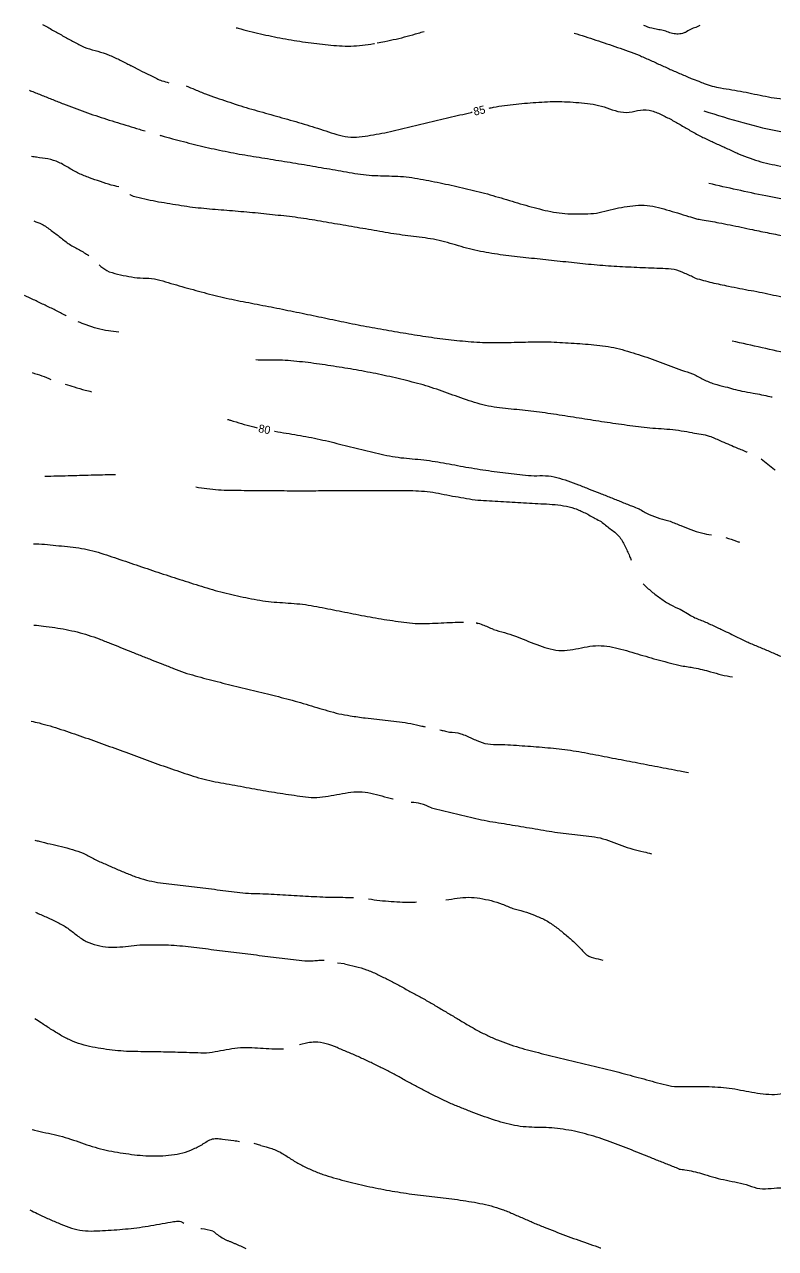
# Model space of a CAD drawing. Extents: x 366044 to 388405, y 4538112 to 4547939.
# Drawn here: x 367996.3 to 368127.5, y 4547313.5 to 4547527.7 of the extents above; entities that cross this region are included whole.
import ezdxf

# ---------------------------------------------------------------- set-up
doc = ezdxf.new("R2010")
doc.units = 0
for name, color, linetype in [('_DOSYADAN_EKLENDI', 7, 'Continuous'), ('Egri_1m', 7, 'Continuous'), ('NADI', 7, 'Continuous'), ('NKOT', 7, 'Continuous')]:
    doc.layers.add(name, color=color, linetype=linetype)

msp = doc.modelspace()

# ---------------------------------------------------------------- linework, layer by layer
at = {"layer": '_DOSYADAN_EKLENDI'}
for points in [[(368115.02, 4547512.54), (368128.75, 4547508.9), (368133.72, 4547508.15), (368147.45, 4547504.85), (368156.78, 4547500.7), (368165.15, 4547496.45)], [(368223.11, 4547468.39), (368212.03, 4547468.21), (368196.82, 4547474.22), (368183.97, 4547479.52), (368170.66, 4547482.89), (368154.83, 4547489.13), (368144.43, 4547493.49), (368125.81, 4547497.69), (368115.87, 4547499.86)], [(368130.71, 4547469.91), (368130.38, 4547469.98), (368119.96, 4547472.28)]]:
    msp.add_spline(points, degree=3, dxfattribs=at)
at = {"layer": 'Egri_1m'}
for p, q in [((368114.3, 4547527.47), (368113.6, 4547527.13)), ((368110.84, 4547425.39), (368112.44, 4547424.42)), ((368075.27, 4547422.91), (368075.46, 4547422.87)), ((368111.95, 4547396.87), (368112.3, 4547396.8)), ((368052.17, 4547363.32), (368050.94, 4547363.44)), ((368045.77, 4547349.5), (368044.32, 4547349.14)), ((368110.96, 4547341.88), (368110.96, 4547341.88)), ((368037.56, 4547331.57), (368036.38, 4547331.88))]:
    msp.add_line(p, q, dxfattribs=at)
for points in [[(368033.23, 4547527.11), (368033.6, 4547527.01), (368035.54, 4547526.52), (368037.49, 4547526.05), (368039.44, 4547525.62), (368041.4, 4547525.23), (368043.37, 4547524.89), (368045.35, 4547524.58), (368047.33, 4547524.32), (368049.32, 4547524.11), (368051.31, 4547523.95), (368053.31, 4547523.9), (368055.31, 4547524.05), (368057.29, 4547524.33), (368057.43, 4547524.36)], [(368113.6, 4547527.13), (368113.59, 4547527.13), (368111.77, 4547526.29), (368111.29, 4547526.12), (368110.79, 4547526.02), (368110.28, 4547525.99), (368109.79, 4547526.04), (368109.31, 4547526.16), (368108.83, 4547526.32), (368108.36, 4547526.49), (368107.88, 4547526.62), (368107.39, 4547526.72), (368106.89, 4547526.8), (368106.4, 4547526.89), (368105.91, 4547527), (368104.51, 4547527.49)], [(368057.88, 4547524.44), (368059.25, 4547524.7), (368061.21, 4547525.13), (368063.15, 4547525.61), (368065.08, 4547526.15), (368066.1, 4547526.45)], [(368092.34, 4547526.17), (368094.23, 4547525.57), (368096.13, 4547524.95), (368098.03, 4547524.31), (368099.92, 4547523.67), (368101.8, 4547523), (368103.67, 4547522.28), (368105.5, 4547521.48), (368107.32, 4547520.65), (368109.14, 4547519.82), (368110.98, 4547519.02), (368112.81, 4547518.23), (368114.12, 4547517.73)], [(368114.12, 4547517.73), (368115.05, 4547517.35), (368117.93, 4547516.58), (368119.91, 4547516.26), (368121.88, 4547515.9), (368123.84, 4547515.5), (368125.8, 4547515.11), (368127.77, 4547514.76), (368129.76, 4547514.65), (368131.76, 4547514.63), (368133.76, 4547514.48), (368135.74, 4547514.17), (368137.7, 4547513.82), (368139.65, 4547513.36), (368141.55, 4547512.73), (368143.39, 4547511.94), (368145.22, 4547511.15), (368147.07, 4547510.38), (368148.34, 4547509.88)], [(367997.13, 4547516.15), (367997.49, 4547516.01), (367999.35, 4547515.27), (368001.2, 4547514.52), (368003.06, 4547513.78), (368004.93, 4547513.06), (368006.81, 4547512.38), (368008.7, 4547511.73), (368010.6, 4547511.11), (368012.51, 4547510.51), (368014.42, 4547509.92), (368016.33, 4547509.34), (368017.33, 4547509.04)], [(368019.89, 4547508.31), (368020.17, 4547508.23), (368022.1, 4547507.69), (368024.03, 4547507.18), (368025.97, 4547506.68), (368027.92, 4547506.22), (368029.87, 4547505.79), (368031.83, 4547505.39), (368033.8, 4547505.01), (368035.77, 4547504.68), (368037.74, 4547504.36), (368039.72, 4547504.04), (368041.69, 4547503.72), (368043.66, 4547503.4), (368045.64, 4547503.07), (368047.61, 4547502.73), (368049.58, 4547502.39), (368051.55, 4547502.04), (368053.52, 4547501.7), (368055.5, 4547501.4), (368057.49, 4547501.25), (368059.49, 4547501.18), (368061.49, 4547501.11), (368063.48, 4547500.96), (368065.46, 4547500.63), (368067.42, 4547500.26), (368069.38, 4547499.86), (368071.34, 4547499.44), (368073.29, 4547499), (368075.23, 4547498.53), (368077.17, 4547498.02), (368079.09, 4547497.46), (368081.01, 4547496.9), (368082.92, 4547496.32), (368084.84, 4547495.77), (368086.78, 4547495.27), (368088.74, 4547494.85), (368090.72, 4547494.6), (368092.72, 4547494.52), (368094.72, 4547494.57), (368096.71, 4547494.76), (368098.64, 4547495.27), (368100.6, 4547495.67), (368102.58, 4547495.96), (368104.58, 4547496.04), (368106.56, 4547495.76), (368108.5, 4547495.26), (368110.42, 4547494.69), (368112.32, 4547494.1), (368113.69, 4547493.66)], [(368012.74, 4547499.28), (368011.41, 4547499.58), (368009.51, 4547500.19), (368007.62, 4547500.85), (368005.77, 4547501.61), (368004.02, 4547502.57), (368002.27, 4547503.54), (368000.36, 4547504.14), (367998.38, 4547504.43), (367997.45, 4547504.55)], [(368113.5, 4547483.3), (368111.68, 4547484.13), (368109.8, 4547484.81), (368107.81, 4547484.96), (368105.81, 4547485.04), (368103.81, 4547485.12), (368101.81, 4547485.22), (368099.81, 4547485.31), (368097.82, 4547485.45), (368095.83, 4547485.61), (368093.84, 4547485.81), (368091.85, 4547486.01), (368089.86, 4547486.23), (368087.87, 4547486.44), (368085.88, 4547486.65), (368083.89, 4547486.86), (368081.9, 4547487.09), (368079.92, 4547487.33), (368077.94, 4547487.63), (368075.97, 4547487.98), (368074.02, 4547488.41), (368072.09, 4547488.96), (368070.17, 4547489.5), (368068.23, 4547490), (368066.26, 4547490.32), (368064.27, 4547490.58), (368062.29, 4547490.83), (368060.31, 4547491.13), (368058.34, 4547491.47), (368056.37, 4547491.81), (368054.4, 4547492.15), (368052.43, 4547492.49), (368050.46, 4547492.82), (368048.48, 4547493.16), (368046.51, 4547493.49), (368044.54, 4547493.8), (368042.55, 4547494.06), (368040.57, 4547494.28), (368038.58, 4547494.49), (368036.59, 4547494.69), (368034.59, 4547494.87), (368032.6, 4547495.04), (368030.61, 4547495.2), (368028.61, 4547495.37), (368026.62, 4547495.56), (368024.64, 4547495.8), (368022.66, 4547496.12), (368020.69, 4547496.45), (368018.72, 4547496.79), (368016.77, 4547497.22), (368014.85, 4547497.79), (368014.65, 4547497.89)], [(367997.87, 4547493.29), (367999.27, 4547492.74), (368000.93, 4547491.63), (368002.53, 4547490.42), (368004.12, 4547489.21), (368005.86, 4547488.23), (368007.52, 4547487.24)], [(368113.69, 4547493.66), (368114.68, 4547493.51), (368117.63, 4547492.98), (368119.59, 4547492.6), (368121.55, 4547492.2), (368123.51, 4547491.78), (368126.44, 4547491.18), (368129.38, 4547490.58), (368131.35, 4547490.19), (368133.33, 4547489.94), (368135.32, 4547489.78), (368137.31, 4547489.56), (368139.28, 4547489.2), (368139.95, 4547489.07)], [(368009.29, 4547485.6), (368010.63, 4547484.63), (368012.53, 4547484), (368014.49, 4547483.59), (368016.47, 4547483.32), (368018.47, 4547483.23), (368020.42, 4547482.81), (368022.34, 4547482.24), (368024.26, 4547481.68), (368026.19, 4547481.15), (368028.12, 4547480.63), (368030.06, 4547480.13), (368032.01, 4547479.69), (368033.97, 4547479.29), (368035.93, 4547478.91), (368037.9, 4547478.53), (368039.86, 4547478.15), (368041.82, 4547477.76), (368043.78, 4547477.36), (368045.74, 4547476.95), (368047.7, 4547476.55), (368049.65, 4547476.14), (368051.61, 4547475.73), (368053.57, 4547475.32), (368055.53, 4547474.94), (368057.5, 4547474.58), (368059.47, 4547474.23), (368061.44, 4547473.89), (368063.41, 4547473.56), (368065.39, 4547473.24), (368067.37, 4547472.94), (368069.35, 4547472.68), (368071.34, 4547472.45), (368073.33, 4547472.26), (368075.32, 4547472.11), (368077.32, 4547472.02), (368079.32, 4547472.02), (368081.32, 4547472.06), (368083.32, 4547472.1), (368085.32, 4547472.15), (368087.32, 4547472.15), (368089.32, 4547472.08), (368091.31, 4547471.97), (368093.31, 4547471.83), (368095.3, 4547471.67), (368097.29, 4547471.46), (368099.27, 4547471.15), (368101.2, 4547470.65), (368103.12, 4547470.08), (368105.02, 4547469.44), (368106.89, 4547468.74), (368108.77, 4547468.05), (368110.65, 4547467.37), (368112.54, 4547466.72), (368113.2, 4547466.49)], [(368113.5, 4547483.3), (368116.4, 4547482.52), (368119.33, 4547481.89), (368121.29, 4547481.49), (368123.26, 4547481.13), (368125.22, 4547480.77), (368127.18, 4547480.34), (368129.12, 4547479.86), (368131.02, 4547479.23), (368132.96, 4547478.74), (368134.91, 4547478.3), (368134.99, 4547478.3)], [(368003.53, 4547476.7), (368003.41, 4547476.76), (368001.64, 4547477.68), (367999.84, 4547478.55), (367998.04, 4547479.42), (367996.25, 4547480.25)], [(368012.73, 4547473.83), (368010.91, 4547474.07), (368008.96, 4547474.49), (368007.05, 4547475.1), (368005.66, 4547475.65)], [(368113.01, 4547456.22), (368111.04, 4547456.55), (368109.06, 4547456.8), (368107.06, 4547456.94), (368105.07, 4547457.09), (368103.08, 4547457.34), (368101.1, 4547457.61), (368099.12, 4547457.89), (368097.14, 4547458.18), (368095.16, 4547458.48), (368093.19, 4547458.79), (368091.21, 4547459.1), (368089.24, 4547459.41), (368087.26, 4547459.71), (368085.28, 4547459.99), (368083.29, 4547460.19), (368081.3, 4547460.39), (368079.31, 4547460.59), (368077.34, 4547460.92), (368075.39, 4547461.4), (368073.49, 4547462.01), (368071.6, 4547462.68), (368069.72, 4547463.34), (368067.83, 4547464.01), (368065.93, 4547464.62), (368063.99, 4547465.12), (368062.05, 4547465.6), (368060.1, 4547466.06), (368058.15, 4547466.49), (368056.19, 4547466.87), (368054.22, 4547467.23), (368052.25, 4547467.57), (368050.27, 4547467.88), (368048.29, 4547468.18), (368046.31, 4547468.45), (368044.33, 4547468.68), (368042.33, 4547468.87), (368040.34, 4547468.93), (368038.34, 4547468.92), (368036.68, 4547468.99)], [(368113.2, 4547466.49), (368114.96, 4547465.55), (368116.82, 4547464.81), (368118.75, 4547464.29), (368121.65, 4547463.54), (368123.62, 4547463.18), (368126.56, 4547462.58), (368126.93, 4547462.5)], [(368113.02, 4547456.22), (368115.96, 4547455.67), (368117.8, 4547454.89), (368120.56, 4547453.71), (368122.4, 4547452.93), (368122.58, 4547452.85)], [(368125, 4547451.69), (368127.34, 4547449.82), (368127.47, 4547449.72)], [(367999.78, 4547448.64), (368000.88, 4547448.67), (368002.88, 4547448.72), (368004.88, 4547448.77), (368006.88, 4547448.83), (368008.88, 4547448.88), (368010.88, 4547448.94), (368012.14, 4547448.96)], [(368026.19, 4547446.77), (368026.67, 4547446.69), (368028.65, 4547446.41), (368030.65, 4547446.25), (368032.65, 4547446.19), (368034.65, 4547446.17), (368036.65, 4547446.14), (368038.65, 4547446.12), (368040.65, 4547446.12), (368042.65, 4547446.11), (368044.65, 4547446.11), (368046.65, 4547446.11), (368048.65, 4547446.12), (368050.65, 4547446.13), (368052.65, 4547446.14), (368054.65, 4547446.15), (368056.65, 4547446.16), (368058.65, 4547446.16), (368060.65, 4547446.16), (368062.65, 4547446.14), (368064.65, 4547446.11), (368066.64, 4547445.95), (368068.62, 4547445.66), (368070.58, 4547445.27), (368072.55, 4547444.92), (368074.52, 4547444.59), (368076.51, 4547444.4), (368078.51, 4547444.28), (368080.51, 4547444.16), (368082.5, 4547444.06), (368084.5, 4547443.95), (368086.5, 4547443.83), (368088.5, 4547443.72), (368090.48, 4547443.48), (368092.42, 4547442.99), (368094.26, 4547442.21), (368096.02, 4547441.25), (368097.05, 4547440.7)], [(368097.05, 4547440.7), (368098.62, 4547439.46), (368100.14, 4547438.16), (368101.19, 4547436.46), (368102.02, 4547434.64), (368102.29, 4547433.94)], [(367997.85, 4547436.82), (367998.27, 4547436.81), (368000.26, 4547436.69), (368002.25, 4547436.49), (368004.24, 4547436.28), (368006.22, 4547436.02), (368008.18, 4547435.61), (368010.1, 4547435.02), (368011.99, 4547434.4), (368013.89, 4547433.75), (368015.78, 4547433.11), (368017.68, 4547432.47), (368019.57, 4547431.84), (368021.47, 4547431.21), (368023.38, 4547430.59), (368025.28, 4547429.99), (368027.19, 4547429.39), (368029.1, 4547428.81), (368031.03, 4547428.28), (368032.98, 4547427.82), (368034.94, 4547427.4), (368036.9, 4547427.03), (368038.88, 4547426.73), (368040.87, 4547426.56), (368042.87, 4547426.41), (368044.86, 4547426.24), (368046.84, 4547425.93), (368048.8, 4547425.55), (368050.76, 4547425.16), (368052.72, 4547424.77), (368054.69, 4547424.39), (368056.65, 4547424.02), (368058.62, 4547423.68), (368060.6, 4547423.37), (368062.58, 4547423.09), (368064.57, 4547422.88), (368066.57, 4547422.86), (368068.56, 4547422.96), (368070.56, 4547423.04), (368072.56, 4547423.12), (368072.99, 4547423.13)], [(368104.39, 4547429.83), (368105.86, 4547428.47), (368107.46, 4547427.26), (368109.14, 4547426.17), (368110.84, 4547425.39)], [(368112.44, 4547424.42), (368113.42, 4547423.89), (368115.27, 4547423.13), (368117.09, 4547422.29), (368118.9, 4547421.44), (368121.59, 4547420.12), (368123.41, 4547419.29), (368125.26, 4547418.52), (368127.1, 4547417.73), (368128.93, 4547416.93), (368130.74, 4547416.08), (368132.58, 4547415.3), (368134.39, 4547414.43), (368136.36, 4547414.12), (368137.68, 4547414.14)], [(367997.91, 4547422.6), (367999.57, 4547422.42), (368001.56, 4547422.16), (368003.53, 4547421.82), (368005.48, 4547421.39), (368007.4, 4547420.84), (368009.29, 4547420.17), (368011.15, 4547419.43), (368013.01, 4547418.7), (368014.86, 4547417.96), (368016.72, 4547417.22), (368018.58, 4547416.48), (368020.44, 4547415.75), (368022.31, 4547415.02), (368024.18, 4547414.31), (368026.09, 4547413.73), (368028.02, 4547413.21), (368029.96, 4547412.71), (368031.9, 4547412.22), (368033.84, 4547411.75), (368035.78, 4547411.27), (368037.73, 4547410.8), (368039.67, 4547410.33), (368041.61, 4547409.83), (368043.54, 4547409.31), (368045.46, 4547408.74), (368047.37, 4547408.17), (368049.29, 4547407.61), (368051.22, 4547407.09), (368053.19, 4547406.73), (368055.83, 4547406.35)], [(368078.22, 4547421.82), (368076.38, 4547422.6), (368075.29, 4547422.99)], [(368078.22, 4547421.82), (368080.15, 4547421.28), (368082.05, 4547420.65), (368083.91, 4547419.93), (368085.78, 4547419.21), (368087.67, 4547418.55), (368089.63, 4547418.17), (368091.63, 4547418.27), (368093.6, 4547418.61), (368095.57, 4547418.95), (368097.57, 4547418.95), (368099.55, 4547418.64), (368101.48, 4547418.13), (368103.4, 4547417.56), (368105.31, 4547416.99), (368107.24, 4547416.45), (368109.17, 4547415.95), (368111.12, 4547415.49), (368112.28, 4547415.29)], [(368112.28, 4547415.29), (368113.27, 4547415.12), (368116.18, 4547414.44), (368118.11, 4547413.9), (368120, 4547413.52)], [(367997.44, 4547405.78), (367998.79, 4547405.47), (368000.72, 4547404.95), (368002.63, 4547404.35), (368004.52, 4547403.71), (368006.41, 4547403.06), (368008.3, 4547402.39), (368010.18, 4547401.72), (368012.06, 4547401.04), (368013.94, 4547400.35), (368015.82, 4547399.66), (368017.7, 4547398.97), (368019.58, 4547398.28), (368021.46, 4547397.62), (368023.35, 4547396.97), (368025.25, 4547396.34), (368027.17, 4547395.76), (368029.11, 4547395.28), (368031.07, 4547394.92), (368033.04, 4547394.57), (368035.01, 4547394.21), (368036.98, 4547393.85), (368038.95, 4547393.51), (368040.92, 4547393.19), (368042.9, 4547392.89), (368044.88, 4547392.61), (368046.87, 4547392.41), (368048.86, 4547392.61), (368050.83, 4547392.95), (368052.81, 4547393.28), (368054.8, 4547393.45), (368056.78, 4547393.19), (368058.72, 4547392.7), (368060.66, 4547392.21), (368060.7, 4547392.2)], [(368055.83, 4547406.35), (368057.82, 4547406.13), (368059.81, 4547405.91), (368061.8, 4547405.68), (368063.77, 4547405.36), (368065.73, 4547404.94), (368066.26, 4547404.82)], [(368068.88, 4547404.25), (368069.64, 4547404.09), (368070.53, 4547403.89)], [(368070.53, 4547403.89), (368072.51, 4547403.6), (368073.5, 4547403.22)], [(368073.5, 4547403.22), (368075.32, 4547402.4), (368077.23, 4547401.8), (368079.23, 4547401.71), (368081.23, 4547401.62), (368083.22, 4547401.5), (368085.22, 4547401.36), (368087.21, 4547401.19), (368089.2, 4547401.01), (368091.19, 4547400.77), (368093.17, 4547400.46), (368095.13, 4547400.1), (368097.1, 4547399.72), (368099.06, 4547399.34), (368101.02, 4547398.96), (368102.99, 4547398.59), (368104.95, 4547398.21), (368106.92, 4547397.83), (368108.88, 4547397.46), (368110.84, 4547397.08), (368111.95, 4547396.87)], [(368067.37, 4547390.62), (368065.51, 4547391.34), (368063.87, 4547391.58)], [(368067.37, 4547390.62), (368069.32, 4547390.15), (368071.27, 4547389.69), (368073.21, 4547389.23), (368075.16, 4547388.77), (368077.11, 4547388.35), (368079.08, 4547388.01), (368081.06, 4547387.7), (368083.03, 4547387.37), (368085.01, 4547387.04), (368086.98, 4547386.71), (368088.95, 4547386.39), (368090.93, 4547386.12), (368092.92, 4547385.89), (368094.91, 4547385.67), (368096.88, 4547385.35), (368098.79, 4547384.75), (368100.66, 4547384.04), (368102.56, 4547383.41), (368104.5, 4547382.92), (368105.83, 4547382.6)], [(367998.15, 4547372.38), (367998.44, 4547372.25), (368000.26, 4547371.44), (368002.07, 4547370.58), (368003.8, 4547369.57), (368005.39, 4547368.35), (368007.06, 4547367.26), (368008.94, 4547366.59), (368010.92, 4547366.27), (368012.92, 4547366.29), (368014.91, 4547366.49), (368016.9, 4547366.66), (368018.9, 4547366.68), (368020.9, 4547366.65), (368022.9, 4547366.55), (368024.89, 4547366.34), (368026.87, 4547366.11), (368028.86, 4547365.87), (368030.85, 4547365.63), (368032.83, 4547365.39), (368034.82, 4547365.14), (368036.8, 4547364.88), (368038.78, 4547364.62), (368040.77, 4547364.37), (368042.75, 4547364.13), (368044.74, 4547363.91), (368046.74, 4547363.88), (368047.21, 4547363.91), (368047.68, 4547363.96), (368048.62, 4547363.98)], [(368052.17, 4547363.32), (368054.12, 4547362.87), (368056.04, 4547362.31), (368057.87, 4547361.52), (368059.67, 4547360.63), (368061.44, 4547359.71), (368063.2, 4547358.75), (368064.95, 4547357.79), (368066.7, 4547356.82), (368068.43, 4547355.81), (368070.15, 4547354.79), (368071.86, 4547353.77), (368073.58, 4547352.74), (368075.32, 4547351.75), (368077.1, 4547350.84), (368078.93, 4547350.03), (368080.8, 4547349.33), (368082.71, 4547348.71), (368084.63, 4547348.17), (368086.57, 4547347.67), (368088.51, 4547347.19), (368090.45, 4547346.73), (368092.4, 4547346.26), (368094.34, 4547345.79), (368096.29, 4547345.32), (368098.23, 4547344.85), (368100.17, 4547344.36), (368102.1, 4547343.84), (368104.03, 4547343.32), (368105.96, 4547342.79), (368107.9, 4547342.28), (368109.86, 4547341.89), (368110.96, 4547341.88)], [(368041.54, 4547348.38), (368039.99, 4547348.4), (368037.99, 4547348.51), (368036, 4547348.63), (368034, 4547348.63), (368032.01, 4547348.37), (368030.05, 4547348.01), (368028.07, 4547347.73), (368026.07, 4547347.76), (368024.07, 4547347.81), (368022.07, 4547347.87), (368020.07, 4547347.91), (368018.07, 4547347.94), (368016.07, 4547347.97), (368014.07, 4547348.02), (368012.08, 4547348.18), (368010.09, 4547348.44), (368008.12, 4547348.78), (368006.18, 4547349.27), (368004.31, 4547349.97), (368002.53, 4547350.88), (368000.82, 4547351.93), (367999.15, 4547353.02), (367998.08, 4547353.71)], [(368110.7, 4547327.44), (368108.84, 4547328.18), (368106.98, 4547328.92), (368105.12, 4547329.67), (368103.26, 4547330.4), (368101.4, 4547331.13), (368099.54, 4547331.85), (368097.66, 4547332.56), (368095.76, 4547333.16), (368093.83, 4547333.71), (368091.88, 4547334.15), (368089.91, 4547334.46), (368087.92, 4547334.65), (368085.92, 4547334.71), (368083.92, 4547334.79), (368081.93, 4547335.05), (368079.99, 4547335.51), (368078.08, 4547336.1), (368076.19, 4547336.76), (368074.32, 4547337.46), (368072.46, 4547338.2), (368070.61, 4547338.97), (368068.8, 4547339.82), (368067.01, 4547340.71), (368065.24, 4547341.64), (368063.48, 4547342.59), (368061.72, 4547343.54), (368059.96, 4547344.48), (368058.17, 4547345.39), (368056.37, 4547346.26), (368054.56, 4547347.1), (368052.72, 4547347.9), (368050.88, 4547348.67), (368049, 4547349.36), (368047.02, 4547349.63), (368045.77, 4547349.5)], [(368110.96, 4547341.88), (368111.96, 4547341.88), (368114.96, 4547341.89), (368116.95, 4547341.8), (368118.95, 4547341.66), (368120.92, 4547341.35), (368122.89, 4547340.97), (368124.87, 4547340.66), (368126.86, 4547340.49), (368128.85, 4547340.64), (368130.78, 4547341.17), (368132.15, 4547341.6)], [(367997.61, 4547334.37), (367998.02, 4547334.26), (367999.96, 4547333.79), (368001.91, 4547333.36), (368003.84, 4547332.81), (368005.74, 4547332.18), (368007.63, 4547331.54), (368009.55, 4547330.98), (368011.5, 4547330.55), (368013.48, 4547330.22), (368015.46, 4547329.94), (368017.45, 4547329.77), (368019.45, 4547329.73), (368021.45, 4547329.84), (368023.43, 4547330.14), (368025.32, 4547330.76), (368027.13, 4547331.63), (368027.56, 4547331.88), (368027.97, 4547332.16), (368028.86, 4547332.63), (368029.35, 4547332.74), (368029.86, 4547332.76), (368030.86, 4547332.67), (368032.84, 4547332.43), (368033.86, 4547332.26)], [(368037.56, 4547331.57), (368039.47, 4547331), (368041.3, 4547330.18), (368042.98, 4547329.1), (368044.71, 4547328.1), (368046.52, 4547327.24), (368048.38, 4547326.5), (368050.29, 4547325.91), (368052.22, 4547325.38), (368054.16, 4547324.9), (368056.11, 4547324.45), (368058.06, 4547324.04), (368060.03, 4547323.67), (368062, 4547323.34), (368063.98, 4547323.05), (368065.97, 4547322.81), (368067.95, 4547322.58), (368069.94, 4547322.35), (368071.92, 4547322.08), (368073.9, 4547321.78), (368075.87, 4547321.43), (368077.82, 4547320.98), (368079.72, 4547320.37), (368081.58, 4547319.63), (368083.42, 4547318.83), (368085.25, 4547318.03), (368087.1, 4547317.27), (368088.96, 4547316.54), (368090.83, 4547315.82), (368092.7, 4547315.14), (368094.59, 4547314.46), (368096.48, 4547313.81), (368096.98, 4547313.63)], [(368110.7, 4547327.44), (368111.69, 4547327.31), (368114.61, 4547326.64), (368116.52, 4547326.06), (368118.46, 4547325.58), (368120.42, 4547325.17), (368122.37, 4547324.73), (368124.27, 4547324.11), (368126.27, 4547324.01), (368128.26, 4547324.14), (368130.26, 4547323.98), (368132.26, 4547323.89), (368134.26, 4547323.88), (368136.25, 4547323.95), (368138.24, 4547324.22), (368140.23, 4547324.32), (368142.23, 4547324.31), (368144.23, 4547324.29), (368146.22, 4547324.52), (368148.22, 4547324.63), (368150.22, 4547324.71), (368152.22, 4547324.75), (368154.21, 4547324.64), (368156.19, 4547324.32), (368158.15, 4547323.93), (368160.12, 4547323.57), (368162.09, 4547323.23), (368164.04, 4547322.82), (368166.01, 4547322.43), (368167.98, 4547322.1), (368169.94, 4547321.69), (368171.9, 4547321.33), (368173.66, 4547320.95)], [(367997.2, 4547320.29), (367998.47, 4547319.65), (368000.28, 4547318.8), (368002.12, 4547318), (368003.98, 4547317.28), (368005.91, 4547316.74), (368007.9, 4547316.59), (368009.9, 4547316.66), (368011.9, 4547316.78), (368013.89, 4547316.95), (368015.88, 4547317.17), (368017.86, 4547317.45), (368019.83, 4547317.81), (368021.8, 4547318.14), (368022.31, 4547318.23), (368022.83, 4547318.31), (368023.8, 4547318.15), (368024.09, 4547317.99)], [(368029.18, 4547316.57), (368027.22, 4547316.99), (368027.1, 4547317)], [(368029.18, 4547316.57), (368030.81, 4547315.41), (368031.24, 4547315.16), (368031.69, 4547314.96), (368032.16, 4547314.78), (368032.4, 4547314.68), (368032.63, 4547314.59), (368033.09, 4547314.38), (368033.54, 4547314.18), (368034.45, 4547313.77), (368034.96, 4547313.53)]]:
    msp.add_spline(points, degree=3, dxfattribs=at)
at = {"layer": 'NADI'}
for p, q in [((368016.56, 4547519.58), (368014.9, 4547520.45)), ((368016.56, 4547519.58), (368018.47, 4547518.66)), ((368096.55, 4547364.21), (368097.33, 4547363.99))]:
    msp.add_line(p, q, dxfattribs=at)
for points in [[(367999.42, 4547527.67), (367999.65, 4547527.55), (368001.39, 4547526.57), (368003.14, 4547525.59), (368004.89, 4547524.63), (368006.68, 4547523.73), (368008.58, 4547523.12), (368010.5, 4547522.53), (368012.33, 4547521.74), (368014.12, 4547520.85), (368014.9, 4547520.45)], [(368018.47, 4547518.66), (368020.28, 4547517.82), (368021.51, 4547517.49)], [(368024.51, 4547516.93), (368026.05, 4547516.29), (368027.9, 4547515.52), (368029.79, 4547514.85), (368031.68, 4547514.21), (368033.58, 4547513.58), (368035.49, 4547512.99), (368037.41, 4547512.45), (368039.34, 4547511.9), (368041.26, 4547511.36), (368043.19, 4547510.81), (368045.11, 4547510.25), (368047.02, 4547509.67), (368048.92, 4547509.05), (368050.83, 4547508.44), (368052.78, 4547508.01), (368054.78, 4547508.02), (368056.76, 4547508.29), (368058.73, 4547508.64), (368060.69, 4547509.05), (368062.64, 4547509.51), (368064.58, 4547509.98), (368066.53, 4547510.44), (368068.47, 4547510.91), (368070.42, 4547511.37), (368072.36, 4547511.84), (368074.31, 4547512.29), (368074.49, 4547512.34)], [(368077.5, 4547513.02), (368078.21, 4547513.18), (368080.18, 4547513.51), (368082.17, 4547513.74), (368084.16, 4547513.93), (368086.16, 4547514.07), (368088.15, 4547514.17), (368090.15, 4547514.17), (368092.15, 4547514.08), (368094.14, 4547513.9), (368096.12, 4547513.62), (368098.05, 4547513.08), (368099.96, 4547512.47), (368101.95, 4547512.32), (368103.92, 4547512.69), (368105.91, 4547512.56), (368107.77, 4547511.81), (368109.55, 4547510.9), (368111.28, 4547509.9), (368113.01, 4547508.9), (368113.95, 4547508.36)], [(368113.95, 4547508.35), (368115.75, 4547507.5), (368117.56, 4547506.65), (368119.38, 4547505.83), (368121.2, 4547504.99), (368123.07, 4547504.28), (368124.97, 4547503.65), (368126.92, 4547503.2), (368128.88, 4547502.81), (368130.85, 4547502.46), (368132.82, 4547502.12), (368134.78, 4547501.72), (368136.74, 4547501.34), (368138.72, 4547501.01), (368140.71, 4547500.91), (368142.69, 4547500.62), (368144.67, 4547500.32), (368144.82, 4547500.3)], [(367997.58, 4547466.76), (367999.29, 4547466.22), (368000.88, 4547465.57)], [(368003.36, 4547464.74), (368004.95, 4547464.25), (368006.87, 4547463.7), (368007.96, 4547463.43)], [(368031.76, 4547458.58), (368032.28, 4547458.42), (368034.19, 4547457.84), (368036.12, 4547457.32), (368036.94, 4547457.12)], [(368039.95, 4547456.53), (368040.04, 4547456.51), (368042.01, 4547456.18), (368043.98, 4547455.84), (368045.95, 4547455.49), (368047.91, 4547455.08), (368049.86, 4547454.63), (368051.8, 4547454.14), (368053.74, 4547453.65), (368055.68, 4547453.17), (368057.63, 4547452.72), (368059.58, 4547452.29), (368061.55, 4547451.95), (368063.54, 4547451.73), (368065.53, 4547451.55), (368067.52, 4547451.3), (368069.49, 4547450.97), (368071.46, 4547450.61), (368073.42, 4547450.25), (368075.4, 4547449.92), (368077.37, 4547449.62), (368079.35, 4547449.35), (368081.34, 4547449.1), (368083.33, 4547448.88), (368085.32, 4547448.73), (368087.32, 4547448.73), (368089.3, 4547448.42), (368091.21, 4547447.84), (368093.08, 4547447.14), (368094.94, 4547446.4), (368096.8, 4547445.67), (368098.66, 4547444.93), (368100.52, 4547444.19), (368102.38, 4547443.45), (368103.68, 4547442.93)], [(368103.68, 4547442.93), (368105.44, 4547441.96), (368107.31, 4547441.27), (368109.11, 4547440.75)], [(368109.11, 4547440.75), (368110.97, 4547440.01), (368112.71, 4547439.31)], [(368112.71, 4547439.31), (368114.62, 4547438.71), (368116.33, 4547438.37)], [(368118.82, 4547437.92), (368120.72, 4547437.28), (368121.25, 4547437.1)], [(367998.07, 4547384.98), (367998.81, 4547384.78), (368000.75, 4547384.3), (368002.7, 4547383.85), (368004.63, 4547383.33), (368006.52, 4547382.67), (368008.29, 4547381.74), (368010.11, 4547380.9), (368011.94, 4547380.1), (368013.78, 4547379.32), (368015.64, 4547378.58), (368017.55, 4547378), (368019.51, 4547377.59), (368021.5, 4547377.34), (368023.48, 4547377.11), (368025.47, 4547376.88), (368027.45, 4547376.63), (368029.44, 4547376.37), (368031.42, 4547376.11), (368033.41, 4547375.87), (368035.4, 4547375.69), (368037.4, 4547375.61), (368039.39, 4547375.53), (368041.39, 4547375.43), (368043.39, 4547375.31), (368045.39, 4547375.19), (368047.38, 4547375.09), (368049.38, 4547375.01), (368051.38, 4547374.98), (368053.38, 4547374.93), (368053.75, 4547374.92)], [(368069.91, 4547374.53), (368071.89, 4547374.81), (368073.88, 4547374.97), (368075.87, 4547374.8), (368077.83, 4547374.39), (368079.74, 4547373.79), (368081.59, 4547373.03), (368083.52, 4547372.51), (368085.4, 4547371.83), (368087.23, 4547371.02), (368088.92, 4547369.95), (368090.49, 4547368.71), (368092.01, 4547367.41), (368093.44, 4547366.01), (368094.92, 4547364.66), (368096.55, 4547364.21)], [(368056.39, 4547374.72), (368058.36, 4547374.42), (368060.36, 4547374.26), (368062.35, 4547374.14), (368064.35, 4547374.13), (368064.76, 4547374.16)]]:
    msp.add_spline(points, degree=3, dxfattribs=at)

# ---------------------------------------------------------------- texts
at = {"layer": 'NKOT'}
for s, rotation, p in [('85', 12.9574, (368074.9, 4547511.71)), ('80', 349.1174, (368037.05, 4547456.36))]:
    msp.add_text(s, height=1.4, rotation=rotation, dxfattribs=at).set_placement(p)

doc.saveas('drawing.dxf')
